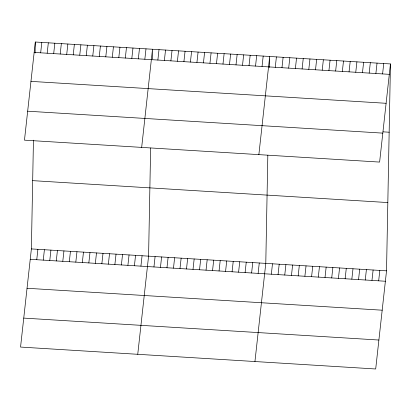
<?xml version="1.0" encoding="UTF-8"?>
<svg xmlns="http://www.w3.org/2000/svg" width="411" height="411" viewBox="0 0 411 411"><rect width="100%" height="100%" fill="white"/><g stroke="black" fill="none" stroke-linecap="round" stroke-linejoin="round"><path stroke-width="0.62" d="M390.45 63.936L379.615 162.083L24.47 140.161L35.305 42.014L390.45 63.936L386.53 270.839L375.695 368.986L20.55 347.064L31.385 248.917L33.445 140.187M35.099 52.988L35.305 42.014M150.632 148.011L148.582 256.151L137.747 354.297M152.317 59.004L152.502 49.248L141.667 147.395M267.828 155.245L265.783 263.384L254.943 361.531M269.493 67.455L269.698 56.487L258.863 154.628M40.668 52.819L41.814 42.415M47.178 53.219L48.328 42.816M53.692 53.62L54.838 43.222M36.749 259.721L37.894 249.318M60.201 54.021L61.347 43.623M43.258 260.122L44.409 249.718M66.71 54.427L67.861 44.023M49.772 260.523L50.918 250.124M73.225 54.827L74.37 44.424M56.281 260.923L57.427 250.525M79.734 55.228L80.88 44.83M62.791 261.324L63.941 250.926M86.243 55.629L87.394 45.231M69.305 261.73L70.451 251.327M92.758 56.035L93.903 45.631M75.814 262.131L76.96 251.732M99.267 56.435L100.418 46.032M82.323 262.531L83.474 252.133M105.776 56.836L106.927 46.438M88.838 262.932L89.983 252.534M112.29 57.237L113.436 46.839M95.347 263.338L96.498 252.935M118.8 57.638L119.95 47.239M101.856 263.739L103.007 253.34M125.309 58.043L126.46 47.64M108.37 264.139L109.516 253.741M131.823 58.444L132.969 48.046M114.88 264.54L116.03 254.142M138.332 58.845L139.483 48.447M121.389 264.946L122.54 254.543M144.842 59.246L145.992 48.847M127.903 265.347L129.049 254.943M134.412 265.747L135.563 255.349M157.865 60.052L159.016 49.649M140.922 266.148L142.072 255.75M164.374 60.453L165.525 50.055M170.889 60.854L172.034 50.455M153.945 266.955L155.096 256.551M177.398 61.26L178.549 50.856M160.454 267.356L161.605 256.957M183.912 61.66L185.058 51.257M166.969 267.756L168.114 257.358M190.421 62.061L191.567 51.663M173.478 268.162L174.629 257.759M196.931 62.462L198.081 52.063M179.992 268.563L181.138 258.159M203.445 62.868L204.591 52.464M186.502 268.964L187.647 258.565M209.954 63.268L211.1 52.865M193.011 269.364L194.162 258.966M216.463 63.669L217.614 53.271M199.525 269.765L200.671 259.367M222.978 64.07L224.123 53.671M206.034 270.171L207.18 259.767M229.487 64.47L230.633 54.072M212.544 270.572L213.694 260.173M235.996 64.876L237.147 54.473M219.058 270.972L220.204 260.574M242.511 65.277L243.656 54.879M225.567 271.373L226.713 260.975M249.02 65.678L250.165 55.279M232.076 271.779L233.227 261.375M255.529 66.079L256.68 55.68M238.591 272.18L239.736 261.776M262.043 66.484L263.189 56.081M245.1 272.58L246.246 262.182M251.609 272.981L252.76 262.583M275.262 67.301L276.408 56.898M258.123 273.387L259.269 262.983M281.972 67.712L283.117 57.314M288.676 68.128L289.827 57.725M271.342 274.199L272.488 263.8M295.386 68.539L296.531 58.141M278.052 274.615L279.197 264.216M302.095 68.956L303.241 58.557M284.756 275.031L285.907 264.627M308.805 69.372L309.951 58.968M291.466 275.442L292.617 265.044M315.509 69.783L316.66 59.384M298.175 275.858L299.321 265.455M322.219 70.199L323.365 59.795M304.885 276.269L306.031 265.871M328.928 70.61L330.074 60.212M311.589 276.685L312.74 266.287M335.638 71.026L336.784 60.628M318.299 277.101L319.45 266.698M342.342 71.442L343.493 61.039M325.009 277.512L326.154 267.114M349.052 71.853L350.198 61.455M331.718 277.928L332.864 267.53M355.762 72.269L356.907 61.866M338.423 278.345L339.573 267.941M362.471 72.68L363.617 62.282M345.132 278.756L346.283 268.357M369.176 73.096L370.326 62.698M351.842 279.172L352.987 268.768M375.885 73.512L377.031 63.109M358.551 279.583L359.697 269.184M382.595 73.923L383.74 63.525M365.256 279.999L366.407 269.601M371.965 280.415L373.116 270.012M378.675 280.826L379.821 270.428M34.159 52.413L389.304 74.34M30.959 81.373L386.104 103.295M383.057 131.839L389.155 132.219M27.665 111.201L382.811 133.128M32.68 180.64L387.825 202.561M31.385 248.917L386.53 270.839M30.239 259.315L385.384 281.242M27.039 288.27L382.184 310.197M23.746 318.104L378.891 340.031"/></g></svg>
